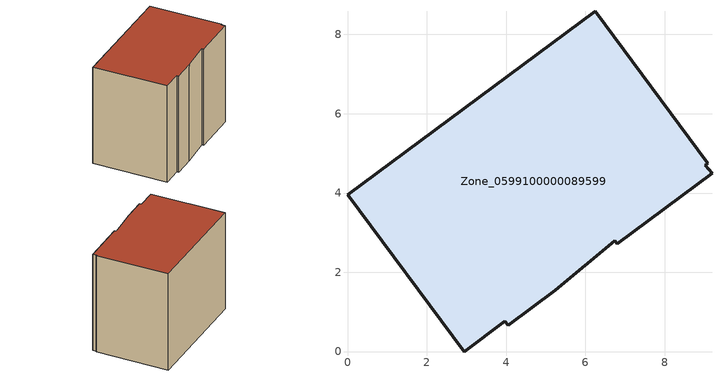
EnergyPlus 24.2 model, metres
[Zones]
Zone_0599100000089599
 floor ground (C_G): 6.25,8.58 9.09,4.76 9.02,4.7 9.19,4.5 6.81,2.72 6.74,2.8 5.24,1.55 4.05,0.66 3.97,0.76 2.94,0 0,3.95 z0
 wall outside (C_F): 2.94,0 3.97,0.76 4.05,0.66 5.24,1.55 6.74,2.8 6.81,2.72 9.19,4.5 9.02,4.7 9.09,4.76 6.25,8.58 0,3.95 2.94,0 z0:6.71
 roof outside (C_R): 9.09,4.76 6.25,8.58 0,3.95 2.94,0 3.97,0.76 4.05,0.66 5.24,1.55 6.74,2.8 6.81,2.72 9.19,4.5 9.02,4.7 z6.71
[BUILDING]
Pand.0599100000089599: North Axis=0; Terrain=City; Loads Convergence Tolerance Value=0.04; Temperature Convergence Tolerance Value=0.4; Solar Distribution=FullExterior; Maximum Number of Warmup Days=25; Minimum Number of Warmup Days=1
[Site:Location]
Rotterdam.The.Hague.AP_ZH_NLD Design_Conditions: Latitude=51.96; Longitude=4.45; Time Zone=1; Elevation=-4.5
[SITE:GROUNDTEMPERATURE:BUILDINGSURFACE]
18, 18, 18, 18, 18, 18, 18, 18, 18, 18, 18, 18
[MATERIAL] Thermal Absorptance=0.9; Solar Absorptance=0.7; Visible Absorptance=0.7
Name | Roughness | Thickness | Conductivity | Density | Specific Heat
G.TC.1946 | MediumSmooth | 0.15 | 1 | 540 | 1210
F.TC.1946 | Rough | 0.3 | 0.857143 | 1920 | 840
R.TC.1946 | MediumRough | 0.2 | 0.909091 | 1500 | 1000
[CONSTRUCTION]
C_G: G.TC.1946
C_F: F.TC.1946
C_R: R.TC.1946
[ZONE]
Zone_0599100000089599: Type=1; Multiplier=1; Ceiling Height=Autocalculate; Volume=Autocalculate; Floor Area=autocalculate; Part of Total Floor Area=Yes
[ZONEINFILTRATION:DESIGNFLOWRATE]
Infil_Zone_0599100000089599: Zone or ZoneList or Space or SpaceList=Zone_0599100000089599; Schedule=AlwaysOn; Design Flow Rate Calculation Method=Flow/Area; Flow Rate per Floor Area=0.003; Constant Term Coefficient=1; Temperature Term Coefficient=0; Velocity Term Coefficient=0; Velocity Squared Term Coefficient=0
[HVACTEMPLATE:ZONE:IDEALLOADSAIRSYSTEM]
Zone_0599100000089599: Maximum Heating Supply Air Temperature=50; Minimum Cooling Supply Air Temperature=13; Maximum Heating Supply Air Humidity Ratio=0.0156; Minimum Cooling Supply Air Humidity Ratio=0.0077; Heating Limit=NoLimit; Cooling Limit=NoLimit; Dehumidification Control Type=ConstantSensibleHeatRatio; Cooling Sensible Heat Ratio=0.7; Dehumidification Setpoint=60; Humidification Control Type=None; Humidification Setpoint=30; Outdoor Air Method=None; Outdoor Air Flow Rate per Person=0.00944; Outdoor Air Flow Rate per Zone Floor Area=0; Outdoor Air Flow Rate per Zone=0; Demand Controlled Ventilation Type=None; Outdoor Air Economizer Type=NoEconomizer; Heat Recovery Type=None; Sensible Heat Recovery Effectiveness=0.7; Latent Heat Recovery Effectiveness=0.65
[ZONECONTROL:THERMOSTAT]
ThermostatControl_Zone_0599100000089599: Zone or ZoneList=Zone_0599100000089599; Control Type Schedule=DualSetpointControlType; Control 1=Thermostat_Zone_0599100000089599; Temperature Difference Between Cutout And Setpoint=0
[THERMOSTATSETPOINT:DUALSETPOINT]
Thermostat_Zone_0599100000089599: Heating Setpoint Temperature Schedule=HeatingSetpoint_Zone_0599100000089599; Cooling Setpoint Temperature Schedule=CoolingSetpoint_Zone_0599100000089599
[SCHEDULE:COMPACT]
HeatingSetpoint_Zone_0599100000089599: Through: 12/31, For: AllDays, Until: 24:00, 21
CoolingSetpoint_Zone_0599100000089599: Through: 12/31, For: AllDays, Until: 24:00, 24
DualSetpointControlType: Through: 12/31, For: AllDays, Until: 24:00, 4
AlwaysOn: Through: 12/31, For: AllDays, Until: 24:00, 1
